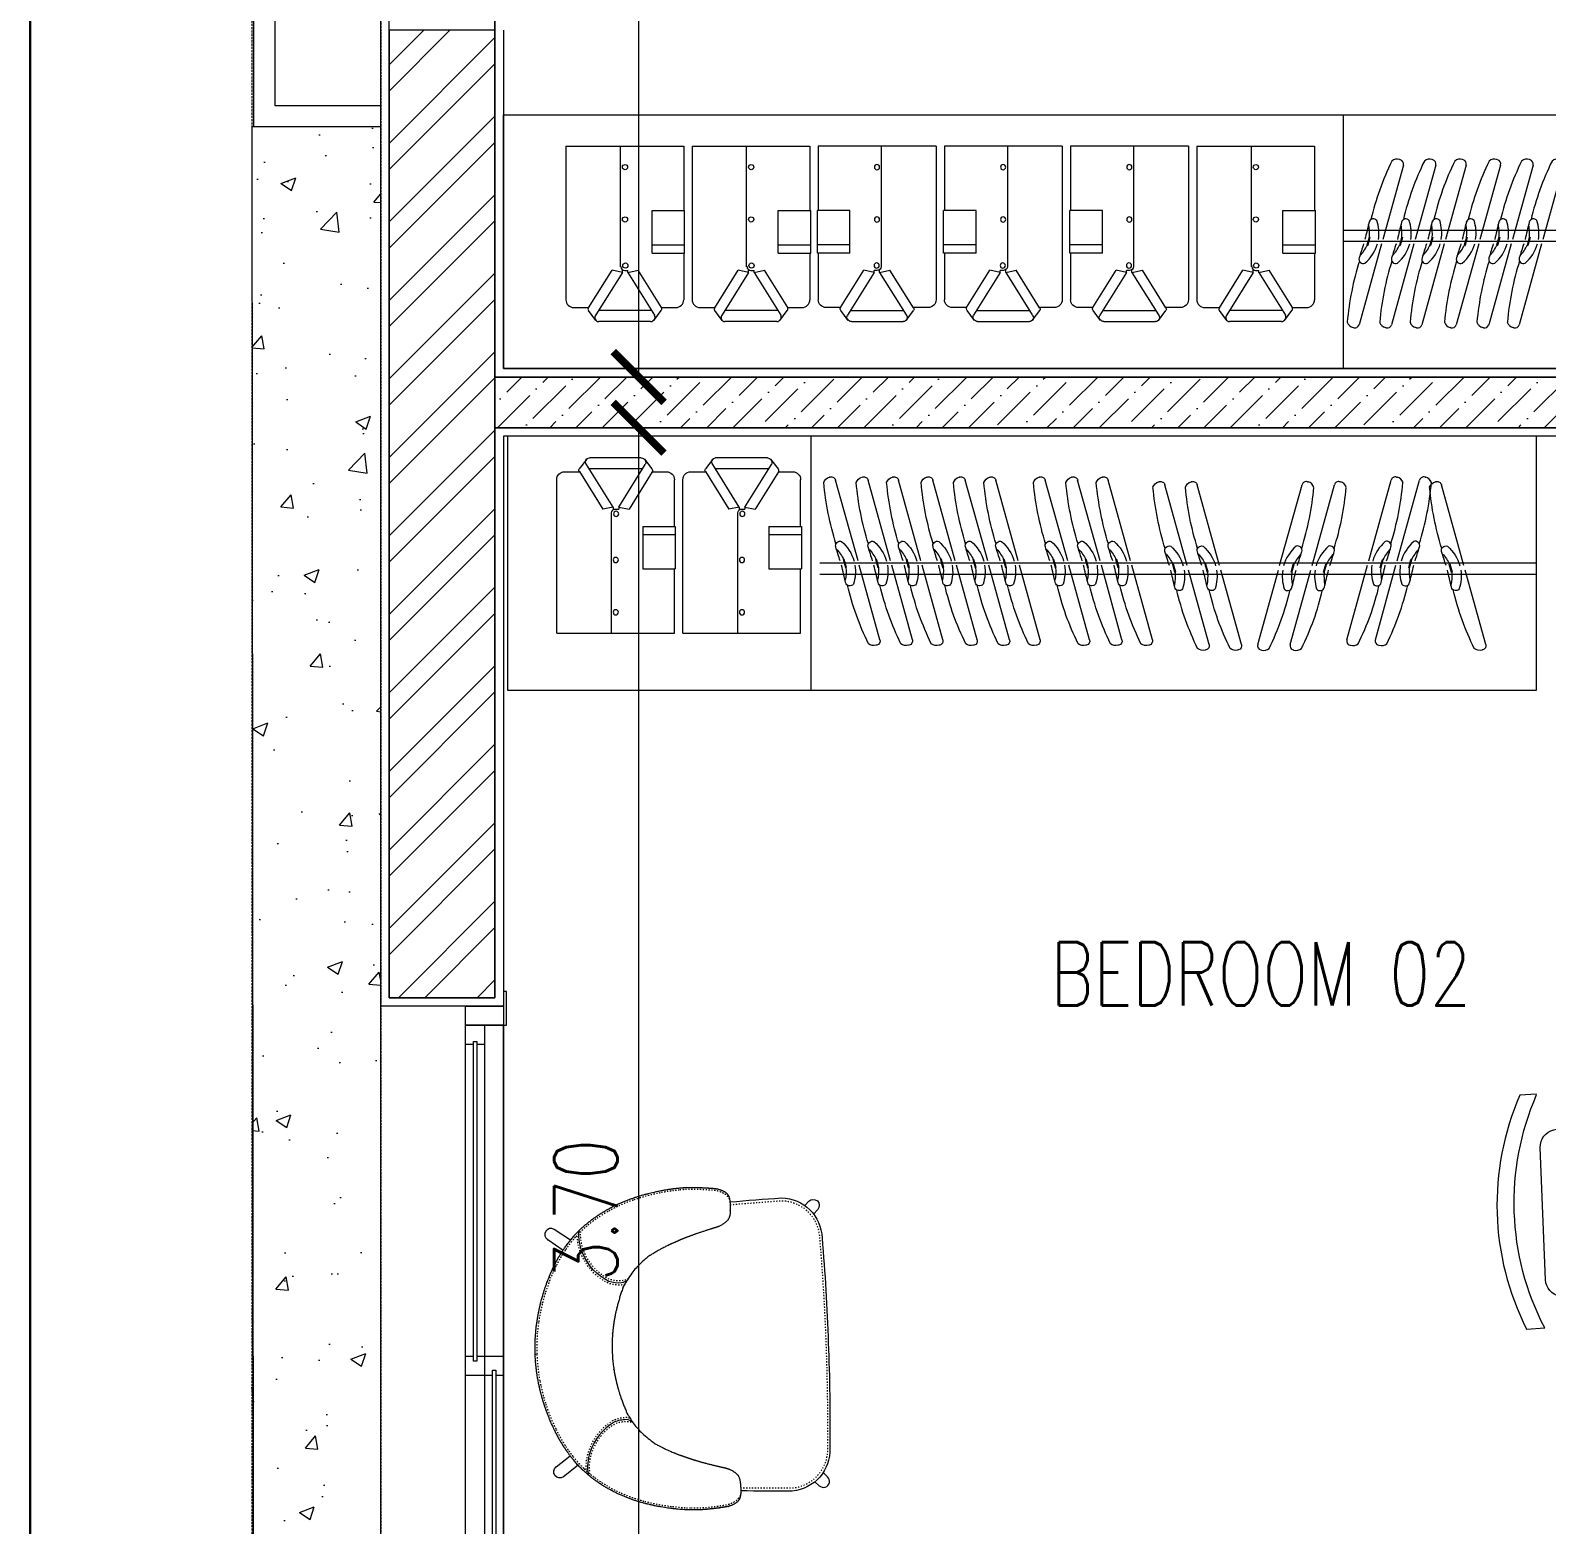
# Model space of a CAD drawing. Header units: metres. Extents: x 0 to 104350, y 982 to 43174.
# Drawn here: x 57300 to 60885, y 16581 to 20114 of the extents above; entities that cross this region are included whole.
import ezdxf
from ezdxf.xclip import XClip

# ---------------------------------------------------------------- set-up
doc = ezdxf.new("R2010")
doc.units = ezdxf.units.M
doc.header["$XCLIPFRAME"] = 2
for name, pattern in [('DASHED2', [0.375, 0.25, -0.125]), ('DOT2', [0.125, 0, -0.125]), ('Tratteggio-15', [0.590551, 0.23622, -0.354331])]:
    doc.linetypes.add(name, pattern=pattern)
doc.layers.get('0').update_dxf_attribs({"lineweight": 30})
doc.layers.add('2D', color=7, linetype='Continuous')
for name, color, linetype, lineweight in [('A-ANNO-DIMS', 1, 'Continuous', 0), ('A-ANNO-HATCH', 9, 'Continuous', 9), ('A-CLNG-GRID', 2, 'Continuous', 5), ('A-ELEV-BACK', 1, 'Continuous', 0), ('A-FLOR-OVHD', 1, 'DASHED2', 0), ('A-FURN', 8, 'Continuous', 0), ('A-ROOM-NMBR', 1, 'Continuous', 0), ('A-WALL', 3, 'Continuous', 18), ('A-WINDOW', 10, 'Continuous', 5), ('dimensions', 90, 'Continuous', 30), ('G-ANNO-HATCH', 8, 'Continuous', 0), ('HATCH', 8, 'Continuous', 0), ('Nessuna', 7, 'Continuous', 18)]:
    doc.layers.add(name, color=color, linetype=linetype, lineweight=lineweight)
doc.styles.add('$2$08-M-BLDG-1_50', font='romans.shx', dxfattribs={"width": 0.75, "height": 150})
doc.styles.add('Al-Jazi-text-100', font='romans.shx', dxfattribs={"width": 0.75, "height": 150})
doc.dimstyles.new('Al-Jazi-DIM 100', dxfattribs={"dimtxt": 150, "dimasz": 120, "dimexe": 0, "dimexo": 150, "dimgap": 50, "dimtad": 1, "dimlfac": 0.001, "dimzin": 1, "dimdsep": 46, "dimtxsty": 'Al-Jazi-text-100', "dimblk": 'ARCHTICK', "dimcen": 150, "dimclrd": 1, "dimclre": 256, "dimclrt": 2, "dimadec": 0, "dimazin": 0, "dimtfac": 1, "dimtix": 1, "dimtmove": 2, "dimatfit": 2, "dimfxl": 150, "dimtfill": 1, "dimtolj": 1, "dimlwd": 5, "dimlwe": 5, "dimarcsym": 0})
pattern_1 = [(45, (-134304.42, 35283.02), (-92.807765, 92.807765), []), (45, (-134242.55, 35283.02), (-92.807765, 92.807765), [])]

# ---------------------------------------------------------------- blocks, each defined once
blk = doc.blocks.new('Suite layout 2$0$A$C62D367FD')
at = {"color": 0}
for p, q in [((117.9, 398.7), (119.4, 398.2)), ((52.1, 200.3), (105.2, 391.5)), ((0.4, 14), (49.2, 190)), ((79.3, 184.9), (84.6, 203.9)), ((81.2, 184.4), (79.3, 184.9)), ((81.2, 184.4), (86.5, 203.4)), ((86.5, 203.4), (84.6, 203.9)), ((7.5, 1.3), (9.1, 0.9))]:
    blk.add_line(p, q, dxfattribs=at)
for centre, radius, start, end in [((115.1, 388.7), 10.3, 74.4857, 164.4857), ((114.9, 379.6), 19.2, 17.8829, 76.3477), ((-561.5, 448.4), 697.4, 342.6919, 354.8202), ((153.8, 173.6), 95.9, 130.8468, 163.9483), ((174.4, 161.1), 98.1, 136.6612, 154.524), ((95, 236.6), 10.3, 341.2987, 112.8141), ((-2571.3, 1060.3), 2800.9, 342.1187, 342.8281), ((154.2, 175.3), 95.9, 171.2136, 198.1246), ((178.4, 175.4), 98.1, 174.4474, 192.3103), ((-2638, 820.1), 2800.9, 346.1433, 346.9977), ((71.4, 151.5), 10.3, 216.1573, 347.6727), ((-557, 292.4), 651.4, 333.7916, 346.7296), ((10.3, 11.2), 10.3, 164.4857, 254.4857), ((14.8, 19.2), 19.2, 252.6238, 311.0885)]:
    blk.add_arc(centre, radius, start, end, dxfattribs=at)
blk = doc.blocks.new('Suite layout 2$0$sh')
at = {"color": 0}
for p, q in [((181012, 51157.8), (181305.9, 51157.8)), ((181012, 51157.8), (181012, 50774.5)), ((181148.1, 50856.4), (181148.1, 51158.7)), ((181305.9, 51157.8), (181305.9, 50997.2)), ((181226.8, 50891.1), (181226.8, 50997.2)), ((181226.8, 50997.2), (181308.1, 50997.2)), ((181308.1, 50891.1), (181308.1, 50997.2)), ((181226.8, 50911.6), (181308.1, 50911.6)), ((181226.8, 50891.1), (181308.1, 50891.1)), ((181305.9, 50891.1), (181305.9, 50774.5)), ((181068.7, 50754.4), (181127, 50848.4)), ((181152.9, 50842.8), (181086.7, 50736.6)), ((181152.9, 50842.8), (181127, 50848.4)), ((181152.9, 50843.7), (181152.9, 50849.6)), ((181152.9, 50842.8), (181152.9, 50843.7)), ((181158.8, 50847.7), (181166.7, 50847.7)), ((181166.7, 50842.8), (181192.6, 50848.4)), ((181166.7, 50843.7), (181166.7, 50847.7)), ((181166.7, 50842.8), (181166.7, 50843.7)), ((181166.7, 50842.8), (181233.2, 50736.4)), ((181250.7, 50754.9), (181192.6, 50848.4)), ((181031.6, 50754.9), (181069, 50754.9)), ((181086.9, 50723.1), (181068.3, 50747.3)), ((181226.1, 50747.7), (181093.5, 50747.6)), ((181231, 50723.1), (181249.5, 50747.3)), ((181250.7, 50754.9), (181286.3, 50754.9)), ((181223.1, 50720.2), (181093.8, 50720.2))]:
    blk.add_line(p, q, dxfattribs=at)
for centre in [(181159.5, 51105.5), (181159.5, 50974.9), (181160.3, 50859.9)]:
    blk.add_circle(centre, 6.49, dxfattribs=at)
for centre, radius, start, end in [((181158.8, 50857.5), 9.79, 180, 270), ((181031.6, 50774.5), 19.6, 180, 270), ((181071.9, 50750.7), 4.9, 130.9438, 224.086), ((181242.4, 50752.2), 8.65, 325.1405, 17.7808), ((181286.3, 50774.5), 19.6, 270, 0), ((181093.8, 50730), 9.79, 137.1921, 270), ((181223.3, 50731.3), 11.1, 268.9717, 27.1306)]:
    blk.add_arc(centre, radius, start, end, dxfattribs=at)
blk = doc.blocks.new('*U122')
for p, q in [((-0.235, 0.0895), (1.376, 0.0895)), ((-0.235, 0.0448), (-0.235, 0.0895)), ((0.5485, 0.0895), (0.5485, 0.026)), ((0.5935, 0.0895), (0.5935, 0.071)), ((1.331, 0.0895), (1.331, 0.071)), ((1.376, 0.0895), (1.376, 0.0448)), ((1.376, 0.0448), (-0.235, 0.0448)), ((1.376, 0.0448), (-0.235, 0.0448)), ((-0.235, 0.0448), (-0.235, 0)), ((-0.19, 0.0445), (-0.19, 0.026)), ((0.5935, 0.063), (0.5935, 0)), ((1.331, 0.063), (1.331, 0.0448)), ((1.376, 0), (1.376, 0.0448)), ((-0.235, 0), (1.376, 0)), ((-0.19, 0.018), (-0.19, 0)), ((0.5485, 0.018), (0.5485, 0))]:
    blk.add_line(p, q)
for points in [[(-0.235, 0.0895), (-0.28, 0.0895), (-0.28, 0), (-0.235, 0)], [(-0.235, 0.0895), (1.376, 0.0895), (1.376, 0), (-0.235, 0)], [(1.376, 0.0895), (1.421, 0.0895), (1.421, 0), (1.376, 0)], [(0.582, 0.071), (1.3372, 0.071), (1.3372, 0.063), (0.582, 0.063)], [(-0.315, 0), (-0.235, 0), (-0.235, -0.0069), (-0.315, -0.0069)], [(-0.1963, 0.026), (0.5607, 0.026), (0.5607, 0.018), (-0.1963, 0.018)], [(1.4559, 0), (1.376, 0), (1.376, -0.0069), (1.4559, -0.0069)]]:
    blk.add_lwpolyline(points, close=True)
blk = doc.blocks.new('hjnhgfhgn')
at = {"layer": 'A-FLOR-OVHD'}
blk.add_lwpolyline([(101258.6, -22508.8), (101258.6, -20378.8), (97631.8, -20378.6), (97631.8, -11761.8), (99489.7, -11762.1), (99489.7, -9248.8), (101865.4, -9248.8), (101865.4, -9548.8), (99789.7, -9548.8), (99789.7, -12068.8), (97935.6, -12068.8), (97935.6, -14397.7), (97935.6, -20078.8), (101258.6, -20078.8), (101258.6, -22838.8)], dxfattribs=at)
blk = doc.blocks.new('B GF')
at = {"layer": 'A-ANNO-HATCH', "true_color": 0x939598}
h = blk.add_hatch(dxfattribs=at)
h.set_pattern_fill('AR-CONC', color=252, scale=50)
h.set_pattern_definition([(50, (0, 0), (358.6301, -31.37607), [37.5, -412.5]), (355, (0, 0), (-69.3757, 376.0961), [30, -330]), (100.45144, (29.9, -2.6), (289.2544, 344.72), [31.8701, -350.5711]), (46.1842, (0, 100), (533.6207, -82.7596), [56.25, -618.75]), (96.63564, (44.47, 93.1), (467.331, 487.0593), [47.8052, -525.8569]), (351.18416, (0, 100), (467.331, 487.0593), [45, -495]), (21, (50, 75), (298.4535, -201.30945), [37.5, -412.5]), (326, (50, 75), (121.6577, 362.575), [30, -330]), (71.45144, (74.87, 58.22), (420.1112, 161.2656), [31.8701, -350.5711]), (37.5, (0, 0), (6.07993, 166.44693), [0, -326, 0, -335, 0, -331.25]), (7.5, (0, 0), (131.53477, 197.20586), [0, -191, 0, -318.5, 0, -126.25]), (327.5, (-111.5, 0), (266.91122, -11.27744), [0, -125, 0, -390, 0, -517.5]), (317.5, (-161.5, 0), (291.5931, 50.0525), [0, -162.5, 0, -259, 0, -367.5])])
h.paths.add_polyline_path([(145184.2, -15397.7), (144879.8, -15397.7), (144879.8, -20378.8), (147507.2, -20378.8), (147507.2, -20078.8), (145184.2, -20078.8)])
at = {"layer": 'A-ELEV-BACK'}
blk.add_lwpolyline([(145184.2, -15397.7), (144879.8, -15397.7), (144884.2, -20378.8), (147511.7, -20378.8), (147507.2, -20078.8), (145184.2, -20078.8)], close=True, dxfattribs=at)
blk = doc.blocks.new('gfbgg')
at = {"layer": 'A-ELEV-BACK'}
for points in [[(97935.6, -15397.7), (97635.6, -15397.7), (97635.6, -14397.7), (97935.6, -14397.7)], [(97935.6, -15347.7), (97685.6, -15347.7), (97685.6, -14447.7), (97935.6, -14447.7)]]:
    blk.add_lwpolyline(points, dxfattribs=at)
blk = doc.blocks.new('_ArchTick')
at = {"color": 0, "linetype": 'ByBlock', "const_width": 0.15}
blk.add_lwpolyline([(-0.5, -0.5), (0.5, 0.5)], dxfattribs=at)
blk = doc.blocks.new('*D429')
at = {"layer": 'A-ANNO-DIMS', "linetype": 'DOT2', "lineweight": 5, "transparency": 16777216}
for p, q in [((58598.4, 22944.2), (58738.1, 22944.2)), ((58598.4, 19294.2), (58738.1, 19294.2))]:
    blk.add_line(p, q, dxfattribs=at)
at = {"layer": 'A-ANNO-DIMS', "color": 1, "lineweight": 5, "transparency": 16777216}
blk.add_line((58738.1, 22944.2), (58738.1, 19294.2), dxfattribs=at)
at = {"layer": 'Defpoints', "color": 0, "transparency": 16777216}
for p in [(58448.4, 22944.2), (58448.4, 19294.2), (58738.1, 19294.2)]:
    blk.add_point(p, dxfattribs=at)
at = {"layer": 'A-ANNO-DIMS', "color": 1, "lineweight": 5, "transparency": 16777216, "xscale": 120, "yscale": 120, "zscale": 120}
for p, rotation in [((58738.1, 22944.2), 90), ((58738.1, 19294.2), 270)]:
    blk.add_blockref('_ArchTick', p, dxfattribs=dict(at, rotation=rotation))
at = {"layer": 'A-ANNO-DIMS', "color": 2, "transparency": 16777216, "insert": (58613.1, 21119.2), "char_height": 150, "attachment_point": 5, "rotation": 90, "style": 'Al-Jazi-text-100', "bg_fill": 3, "box_fill_scale": 1.1, "bg_fill_color": 256, "bg_fill_true_color": 13158600, "bg_fill_transparency": 0}
blk.add_mtext('\\A1;3.65', dxfattribs=at)
blk = doc.blocks.new('*D430')
at = {"layer": 'A-ANNO-DIMS', "linetype": 'DOT2', "lineweight": 5, "transparency": 16777216}
for p, q in [((58548.4, 19174.2), (58738.1, 19174.2)), ((58798.4, 15474.2), (58738.1, 15474.2))]:
    blk.add_line(p, q, dxfattribs=at)
at = {"layer": 'A-ANNO-DIMS', "color": 1, "lineweight": 5, "transparency": 16777216}
blk.add_line((58738.1, 19174.2), (58738.1, 15474.2), dxfattribs=at)
at = {"layer": 'Defpoints', "color": 0, "transparency": 16777216}
for p in [(58398.4, 19174.2), (58738.1, 15474.2), (58948.4, 15474.2)]:
    blk.add_point(p, dxfattribs=at)
at = {"layer": 'A-ANNO-DIMS', "color": 1, "lineweight": 5, "transparency": 16777216, "xscale": 120, "yscale": 120, "zscale": 120}
for p, rotation in [((58738.1, 19174.2), 90), ((58738.1, 15474.2), 270)]:
    blk.add_blockref('_ArchTick', p, dxfattribs=dict(at, rotation=rotation))
at = {"layer": 'A-ANNO-DIMS', "color": 2, "transparency": 16777216, "insert": (58613.1, 17324.2), "char_height": 150, "attachment_point": 5, "rotation": 90, "style": 'Al-Jazi-text-100', "bg_fill": 3, "box_fill_scale": 1.1, "bg_fill_color": 256, "bg_fill_true_color": 13158600, "bg_fill_transparency": 0}
blk.add_mtext('\\A1;3.70', dxfattribs=at)
blk = doc.blocks.new('Gruppo-31-1')
at = {"layer": 'Nessuna', "linetype": 'Continuous', "lineweight": 0}
h = blk.add_hatch(color=9, dxfattribs=at)
edge = h.paths.add_edge_path()
edge.add_arc((487.97, -184.82), 2.32, 202.4157, 203.1881)
edge.add_line((485.84, -185.74), (485.83, -185.71))
at = {"linetype": 'Continuous', "lineweight": 18, "flags": 128}
for points in [[(449.16, -174.78), (446.92, -171.7, -1), (448.97, -170.27), (451.14, -173.24)], [(495.21, -174.92), (497.55, -171.7, 1), (495.51, -170.27), (493.25, -173.37)], [(457.52, -186.27, 0.165682), (458.1, -185.02, 0.098458), (457.68, -182.48, 0.179751), (451.78, -177.35, 0.126379), (447.11, -176.77)], [(486.65, -186.27, -0.165682), (486.08, -185.02, -0.098458), (486.5, -182.48, -0.179751), (492.4, -177.35, -0.126379), (497.07, -176.77)], [(485.83, -185.71, 0.00337), (485.84, -185.74)], [(501.83, -207.83, -0.003422), (502.25, -218.38, -0.401821), (493.74, -226.37, -0.013024), (472.25, -226.86, -0.013024), (450.76, -226.37, -0.401821), (442.25, -218.38, -0.003417), (442.67, -207.84)], [(443.99, -223.08), (443.13, -223.93, 1), (444.9, -225.7), (445.79, -224.81)], [(500.51, -223.09), (501.35, -223.93, -1), (499.58, -225.7), (498.7, -224.82)]]:
    blk.add_lwpolyline(points, format="xyb", dxfattribs=at)
at = {"linetype": 'Tratteggio-15', "lineweight": 18, "flags": 128}
for points in [[(458.34, -185.73, 0.076545), (458.52, -185.05), (458.52, -185.04), (458.52, -185.03, 0.098458), (458.07, -182.37), (458.07, -182.36), (458.06, -182.34, 0.179747), (451.96, -177.04, 0.10141), (448.03, -176.35)], [(485.84, -185.74, -0.077124), (485.66, -185.05), (485.66, -185.04), (485.66, -185.03, -0.098458), (486.11, -182.37), (486.11, -182.36), (486.12, -182.34, -0.179747), (492.22, -177.04, -0.10217), (496.18, -176.35)], [(457.2, -186.5, 0.145964), (457.69, -185, 0.097353), (457.29, -182.6, 0.179219), (451.61, -177.67), (451.61, -177.67, 0.123588), (447.32, -177.1)], [(487.01, -186.5, -0.145964), (486.52, -185, -0.097353), (486.92, -182.6, -0.179219), (492.6, -177.67), (492.6, -177.67, -0.123588), (496.89, -177.1)], [(501.26, -207.85, -0.003419), (501.68, -218.39, -0.401604), (493.71, -225.87, -0.013024), (472.25, -226.36), (472.25, -226.36), (472.25, -226.36, -0.013024), (450.79, -225.87, -0.401604), (442.82, -218.39, -0.003418), (443.24, -207.86)]]:
    blk.add_lwpolyline(points, format="xyb", dxfattribs=at)
at = {"linetype": 'Continuous', "lineweight": 18, "flags": 128}
blk.add_lwpolyline([(444.36, -208.32), (444.36, -208.32)], dxfattribs=at)
at = {"linetype": 'Continuous', "lineweight": 18}
blk.add_rational_spline([(472.1, -182.62), (473.95, -182.62), (475.77, -182.84), (475.77, -182.84), (475.77, -182.84), (475.77, -182.84), (475.78, -182.84), (476.75, -182.95), (477.72, -183.13), (477.72, -183.13), (477.72, -183.13), (478.67, -183.3), (479.59, -183.52), (479.59, -183.52), (479.59, -183.52), (480.41, -183.72), (481.2, -183.95), (481.2, -183.95), (481.2, -183.95), (483.37, -184.58), (485.38, -185.44), (485.38, -185.44), (485.38, -185.44), (488.77, -187.39), (491.12, -190.52), (491.64, -191.32), (492.08, -192.15), (492.15, -192.27), (492.21, -192.39), (492.48, -192.88), (492.72, -193.38), (493.23, -194.41), (493.67, -195.46), (494.04, -196.41), (494.42, -197.37), (494.66, -198.04), (494.91, -198.7), (495.25, -199.76), (495.6, -200.81), (496.03, -202.33), (496.46, -203.84), (496.54, -204.14), (496.61, -204.43), (496.61, -204.43), (496.61, -204.43), (496.71, -204.87), (496.87, -205.29), (496.87, -205.29), (496.87, -205.29), (497.27, -206.39), (498.09, -207.22), (498.71, -207.68), (499.48, -207.78), (499.48, -207.78), (499.48, -207.78), (500.94, -207.93), (502.41, -207.78), (502.41, -207.78), (502.41, -207.78), (503.26, -207.65), (503.83, -207), (503.83, -207), (503.83, -207), (504.33, -206.26), (504.56, -205.4), (504.72, -204.71), (504.78, -204.01), (504.86, -203.17), (504.94, -202.33), (505, -201.51), (505.06, -200.69), (505.07, -200.28), (505.09, -199.87), (505.1, -199.44), (505.1, -199.01), (505.1, -198.97), (505.1, -198.93), (505.1, -198.93), (505.1, -198.93), (505.09, -198.81), (505.09, -198.68), (505.09, -198.68), (505.09, -198.67), (505.09, -198.67), (505.09, -198.66), (505.09, -198.38), (505.07, -198.11), (505.07, -198.1), (505.07, -198.1), (505.02, -197.21), (504.96, -196.31), (504.96, -196.29), (504.96, -196.27), (504.83, -194.91), (504.61, -193.55), (504.18, -190.82), (503.37, -188.15), (502.97, -186.8), (502.45, -185.49), (501.94, -184.18), (501.29, -182.9), (500.64, -181.62), (499.85, -180.38), (499.07, -179.15), (498.13, -177.97), (497.18, -176.78), (496.05, -175.68), (496.05, -175.68), (496.04, -175.68), (496.04, -175.68), (496.04, -175.68), (494.9, -174.58), (493.57, -173.6), (493.57, -173.6), (493.57, -173.6), (493.56, -173.6), (493.56, -173.6), (492.96, -173.15), (492.32, -172.73), (492.32, -172.73), (492.32, -172.73), (491.89, -172.42), (491.43, -172.17), (490.42, -171.56), (489.35, -171.01), (489.35, -171.01), (489.35, -171.01), (489.35, -171.01), (489.35, -171.01), (488.59, -170.63), (487.8, -170.27), (487.8, -170.27), (487.8, -170.27), (487.8, -170.27), (487.79, -170.27), (485.31, -169.16), (482.62, -168.38), (482.62, -168.38), (482.62, -168.38), (482.62, -168.38), (482.62, -168.38), (481.71, -168.12), (480.79, -167.9), (479.73, -167.64), (478.64, -167.45), (478.64, -167.45), (478.64, -167.45), (478.64, -167.44), (478.64, -167.44), (477.52, -167.24), (476.38, -167.11), (474.26, -166.86), (472.12, -166.86), (472.11, -166.86), (472.1, -166.86), (472.1, -166.86), (472.09, -166.86), (469.95, -166.86), (467.83, -167.11), (466.69, -167.24), (465.57, -167.44), (465.57, -167.44), (465.57, -167.45), (465.57, -167.45), (465.57, -167.45), (464.48, -167.64), (463.42, -167.9), (462.5, -168.12), (461.59, -168.38), (461.59, -168.38), (461.59, -168.38), (461.59, -168.38), (461.59, -168.38), (458.9, -169.16), (456.42, -170.27), (456.41, -170.27), (456.41, -170.27), (456.41, -170.27), (456.41, -170.27), (455.62, -170.63), (454.86, -171.01), (454.86, -171.01), (454.86, -171.01), (454.86, -171.01), (454.86, -171.01), (453.79, -171.56), (452.78, -172.17), (452.78, -172.17), (452.78, -172.17), (452.32, -172.42), (451.89, -172.73), (451.25, -173.15), (450.65, -173.6), (450.64, -173.6), (450.64, -173.6), (450.64, -173.6), (450.64, -173.6), (449.31, -174.58), (448.17, -175.68), (448.17, -175.68), (448.16, -175.68), (448.16, -175.68), (448.16, -175.68), (447.03, -176.78), (446.08, -177.97), (445.14, -179.15), (444.36, -180.38), (443.57, -181.62), (442.92, -182.9), (442.27, -184.18), (441.76, -185.49), (441.24, -186.8), (440.84, -188.15), (440.03, -190.82), (439.6, -193.55), (439.38, -194.91), (439.25, -196.27), (439.25, -196.29), (439.25, -196.31), (439.19, -197.21), (439.13, -198.1), (439.13, -198.1), (439.13, -198.11), (439.12, -198.38), (439.12, -198.66), (439.12, -198.67), (439.12, -198.67), (439.12, -198.68), (439.12, -198.68), (439.12, -198.68), (439.12, -198.68), (439.12, -198.81), (439.11, -198.93), (439.11, -198.97), (439.1, -199.01), (439.11, -199.44), (439.12, -199.87), (439.13, -200.28), (439.15, -200.69), (439.21, -201.51), (439.26, -202.33), (439.35, -203.17), (439.43, -204.01), (439.49, -204.71), (439.65, -205.4), (439.65, -205.4), (439.65, -205.4), (439.88, -206.26), (440.38, -207), (440.38, -207), (440.38, -207), (440.95, -207.65), (441.8, -207.78), (441.8, -207.78), (441.8, -207.78), (443.27, -207.93), (444.73, -207.78), (445.5, -207.68), (446.12, -207.22), (446.12, -207.22), (446.12, -207.22), (446.94, -206.39), (447.34, -205.29), (447.34, -205.29), (447.34, -205.29), (447.5, -204.87), (447.6, -204.43), (447.67, -204.14), (447.75, -203.84), (448.18, -202.33), (448.61, -200.81), (448.96, -199.76), (449.3, -198.7), (449.55, -198.04), (449.79, -197.37), (450.17, -196.41), (450.54, -195.46), (450.98, -194.41), (451.49, -193.38), (451.73, -192.88), (451.99, -192.39), (452.06, -192.27), (452.13, -192.15), (452.57, -191.32), (453.09, -190.52), (453.09, -190.52), (453.09, -190.52), (455.44, -187.39), (458.83, -185.44), (460.84, -184.58), (463.01, -183.95), (463.01, -183.95), (463.01, -183.95), (463.8, -183.72), (464.61, -183.52), (464.62, -183.52), (464.62, -183.52), (465.54, -183.3), (466.49, -183.13), (466.49, -183.13), (466.49, -183.13), (467.45, -182.95), (468.43, -182.84), (468.43, -182.84), (468.43, -182.84), (468.44, -182.84), (468.44, -182.84), (470.26, -182.62), (472.1, -182.62)], [1, 1, 1, 1, 1, 1, 1, 1, 1, 1, 1, 1, 1, 1, 1, 1, 1, 1, 1, 1, 1, 1, 1, 0.979553294639, 1, 1, 1, 1, 1, 1, 1, 1, 1, 1, 1, 1, 1, 1, 1, 1, 1, 1, 1, 1, 1, 0.996990725763, 1, 1, 1, 0.976972676322, 1, 0.968199404553, 1, 1, 1, 0.995047173298, 1, 1, 1, 0.940437205558, 1, 1, 1, 0.986321797827, 1, 0.997321974964, 1, 1, 1, 1, 1, 1, 1, 1, 1, 1, 1, 1, 1, 0.999685237389, 1, 1, 1, 1, 1, 0.999590470005, 1, 1, 1, 1, 1, 1, 1, 1, 1, 1, 1, 1, 1, 1, 1, 1, 1, 1, 1, 1, 1, 1, 1, 1, 1, 1, 1, 1, 1, 1, 1, 1, 1, 1, 1, 0.998288864264, 1, 1, 1, 1, 1, 1, 1, 1, 1, 1, 1, 1, 1, 1, 1, 1, 1, 1, 1, 1, 1, 1, 1, 1, 1, 1, 1, 1, 1, 1, 1, 1, 1, 1, 1, 1, 1, 1, 1, 1, 1, 1, 1, 1, 1, 1, 1, 1, 1, 1, 1, 1, 1, 1, 1, 1, 1, 1, 1, 1, 1, 1, 1, 1, 1, 1, 1, 0.998288864264, 1, 1, 1, 1, 1, 1, 1, 1, 1, 1, 1, 1, 1, 1, 1, 1, 1, 1, 1, 1, 1, 1, 1, 1, 1, 1, 1, 1, 1, 1, 1, 1, 1, 0.999590470005, 1, 1, 1, 1, 1, 1, 1, 0.999685237389, 1, 1, 1, 1, 1, 1, 1, 1, 1, 1, 1, 0.997321974964, 1, 1, 1, 0.986321797827, 1, 1, 1, 0.940437205558, 1, 1, 1, 0.995047173298, 1, 0.968199404553, 1, 1, 1, 0.976972676322, 1, 1, 1, 0.996990725763, 1, 1, 1, 1, 1, 1, 1, 1, 1, 1, 1, 1, 1, 1, 1, 1, 1, 1, 1, 1, 1, 0.979553294639, 1, 1, 1, 1, 1, 1, 1, 1, 1, 1, 1, 1, 1, 1, 1, 1, 1, 1, 1, 1, 1], degree=2, knots=[0, 0, 0, 1, 1, 2, 2, 3, 3, 4, 4, 5, 5, 6, 6, 7, 7, 8, 8, 9, 9, 10, 10, 11, 11, 12, 12, 13, 13, 14, 14, 15, 15, 16, 16, 17, 17, 18, 18, 19, 19, 20, 20, 21, 21, 22, 22, 23, 23, 24, 24, 25, 25, 26, 26, 27, 27, 28, 28, 29, 29, 30, 30, 31, 31, 32, 32, 33, 33, 34, 34, 35, 35, 36, 36, 37, 37, 38, 38, 39, 39, 40, 40, 41, 41, 42, 42, 43, 43, 44, 44, 45, 45, 46, 46, 47, 47, 48, 48, 49, 49, 50, 50, 51, 51, 52, 52, 53, 53, 54, 54, 55, 55, 56, 56, 57, 57, 58, 58, 59, 59, 60, 60, 61, 61, 62, 62, 63, 63, 64, 64, 65, 65, 66, 66, 67, 67, 68, 68, 69, 69, 70, 70, 71, 71, 72, 72, 73, 73, 74, 74, 75, 75, 76, 76, 77, 77, 78, 78, 79, 79, 80, 80, 81, 81, 82, 82, 83, 83, 84, 84, 85, 85, 86, 86, 87, 87, 88, 88, 89, 89, 90, 90, 91, 91, 92, 92, 93, 93, 94, 94, 95, 95, 96, 96, 97, 97, 98, 98, 99, 99, 100, 100, 101, 101, 102, 102, 103, 103, 104, 104, 105, 105, 106, 106, 107, 107, 108, 108, 109, 109, 110, 110, 111, 111, 112, 112, 113, 113, 114, 114, 115, 115, 116, 116, 117, 117, 118, 118, 119, 119, 120, 120, 121, 121, 122, 122, 123, 123, 124, 124, 125, 125, 126, 126, 127, 127, 128, 128, 129, 129, 130, 130, 131, 131, 132, 132, 133, 133, 134, 134, 135, 135, 136, 136, 137, 137, 138, 138, 139, 139, 140, 140, 141, 141, 142, 142, 143, 143, 144, 144, 145, 145, 146, 146, 147, 147, 148, 148, 149, 149, 150, 150, 151, 151, 152, 152, 153, 153, 154, 154, 154], dxfattribs=at)
at = {"linetype": 'Tratteggio-15', "lineweight": 18}
blk.add_rational_spline([(502.41, -207.78), (503.08, -207.45), (503.48, -206.81), (503.48, -206.81), (503.48, -206.81), (503.94, -206.12), (504.15, -205.33), (504.31, -204.67), (504.37, -203.99), (504.37, -203.99), (504.37, -203.99), (504.45, -203.15), (504.53, -202.31), (504.59, -201.49), (504.65, -200.67), (504.66, -200.27), (504.68, -199.86), (504.69, -199.44), (504.69, -199.02), (504.69, -198.98), (504.69, -198.94), (504.69, -198.94), (504.69, -198.94), (504.68, -198.81), (504.68, -198.68), (504.68, -198.68), (504.68, -198.67), (504.68, -198.67), (504.68, -198.66), (504.68, -198.39), (504.66, -198.13), (504.66, -198.12), (504.66, -198.12), (504.61, -197.23), (504.55, -196.33), (504.55, -196.31), (504.55, -196.3), (504.42, -194.94), (504.2, -193.6), (504.2, -193.6), (504.2, -193.6), (504.2, -193.6), (504.2, -193.6), (503.77, -190.89), (502.97, -188.23), (502.97, -188.23), (502.97, -188.23), (502.57, -186.9), (502.06, -185.59), (502.06, -185.59), (502.06, -185.59), (502.06, -185.59), (502.06, -185.59), (501.55, -184.3), (500.91, -183.04), (500.91, -183.04), (500.91, -183.04), (500.91, -183.04), (500.91, -183.04), (500.27, -181.77), (499.49, -180.55), (499.49, -180.55), (499.49, -180.55), (499.49, -180.55), (499.49, -180.55), (498.71, -179.33), (497.79, -178.16), (497.79, -178.16), (497.79, -178.16), (497.79, -178.16), (497.79, -178.16), (496.86, -176.99), (495.74, -175.91), (495.74, -175.91), (495.73, -175.91), (495.73, -175.91), (495.73, -175.91), (494.6, -174.83), (493.3, -173.86), (493.3, -173.86), (493.3, -173.86), (493.29, -173.86), (493.29, -173.86), (492.69, -173.42), (492.07, -173.01), (492.06, -173), (492.06, -173), (492.06, -173), (492.05, -173), (492.05, -173), (492.05, -173), (491.64, -172.7), (491.2, -172.46), (491.2, -172.46), (491.2, -172.46), (491.19, -172.45), (491.19, -172.45), (490.19, -171.85), (489.14, -171.31), (489.14, -171.31), (489.14, -171.31), (489.14, -171.31), (489.14, -171.31), (488.39, -170.93), (487.61, -170.58), (487.61, -170.58), (487.6, -170.58), (487.6, -170.58), (487.6, -170.58), (485.14, -169.48), (482.49, -168.71), (482.48, -168.71), (482.48, -168.71), (482.48, -168.71), (482.48, -168.71), (481.59, -168.45), (480.68, -168.23), (480.68, -168.23), (480.68, -168.23), (479.63, -167.98), (478.56, -167.79), (478.55, -167.78), (478.55, -167.78), (478.55, -167.78), (478.55, -167.78), (477.44, -167.58), (476.32, -167.45), (476.32, -167.45), (476.32, -167.45), (474.23, -167.21), (472.12, -167.2), (472.11, -167.2), (472.11, -167.2), (472.1, -167.2), (472.1, -167.2), (472.1, -167.2), (472.09, -167.2), (469.98, -167.21), (467.89, -167.45), (467.89, -167.45), (467.89, -167.45), (466.76, -167.58), (465.66, -167.78), (465.66, -167.78), (465.66, -167.78), (465.65, -167.78), (465.65, -167.79), (464.58, -167.98), (463.53, -168.23), (463.53, -168.23), (463.53, -168.23), (462.62, -168.45), (461.73, -168.71), (461.73, -168.71), (461.73, -168.71), (461.72, -168.71), (461.72, -168.71), (459.06, -169.48), (456.61, -170.58), (456.61, -170.58), (456.6, -170.58), (456.6, -170.58), (456.6, -170.58), (455.82, -170.93), (455.07, -171.31), (455.07, -171.31), (455.07, -171.31), (455.07, -171.31), (455.07, -171.31), (454.01, -171.85), (453.02, -172.45), (453.02, -172.45), (453.01, -172.46), (453.01, -172.46), (453.01, -172.46), (452.57, -172.7), (452.16, -173), (452.15, -173), (452.15, -173), (452.15, -173), (452.14, -173.01), (451.51, -173.42), (450.92, -173.86), (450.92, -173.86), (450.91, -173.86), (450.91, -173.86), (450.91, -173.86), (449.61, -174.83), (448.48, -175.91), (448.48, -175.91), (448.47, -175.91), (448.47, -175.91), (448.47, -175.91), (447.35, -176.99), (446.42, -178.16), (446.42, -178.16), (446.42, -178.16), (446.42, -178.16), (446.42, -178.16), (445.49, -179.33), (444.72, -180.55), (444.72, -180.55), (444.72, -180.55), (444.72, -180.55), (444.72, -180.55), (443.94, -181.77), (443.3, -183.04), (443.3, -183.04), (443.3, -183.04), (443.3, -183.04), (443.3, -183.04), (442.66, -184.3), (442.15, -185.59), (442.15, -185.59), (442.15, -185.59), (442.15, -185.59), (442.15, -185.59), (441.64, -186.9), (441.24, -188.23), (441.24, -188.23), (441.24, -188.23), (440.44, -190.89), (440.01, -193.6), (440.01, -193.6), (440.01, -193.6), (440.01, -193.6), (440.01, -193.6), (439.79, -194.94), (439.66, -196.3), (439.66, -196.31), (439.66, -196.33), (439.6, -197.23), (439.55, -198.12), (439.55, -198.12), (439.55, -198.13), (439.53, -198.39), (439.53, -198.66), (439.53, -198.67), (439.53, -198.67), (439.53, -198.68), (439.53, -198.68), (439.53, -198.68), (439.53, -198.68), (439.53, -198.81), (439.52, -198.94), (439.52, -198.98), (439.52, -199.02), (439.52, -199.44), (439.53, -199.86), (439.55, -200.27), (439.56, -200.67), (439.62, -201.49), (439.68, -202.31), (439.76, -203.15), (439.84, -203.99), (439.84, -203.99), (439.84, -203.99), (439.84, -203.99), (439.84, -203.99), (439.9, -204.67), (440.05, -205.33), (440.27, -206.12), (440.73, -206.81), (441.13, -207.45), (441.8, -207.78)], [1, 0.960647855578, 1, 1, 1, 0.986693861516, 1, 0.997340015879, 1, 1, 1, 1, 1, 1, 1, 1, 1, 1, 1, 1, 1, 1, 1, 0.999685239324, 1, 1, 1, 1, 1, 0.999590471343, 1, 1, 1, 1, 1, 1, 1, 1, 1, 1, 1, 1, 1, 1, 1, 1, 1, 1, 1, 1, 1, 1, 1, 1, 1, 1, 1, 1, 1, 1, 1, 1, 1, 1, 1, 1, 1, 1, 1, 1, 1, 1, 1, 1, 1, 1, 1, 1, 1, 1, 1, 1, 1, 1, 1, 1, 1, 1, 1, 1, 1, 0.998288864264, 1, 1, 1, 1, 1, 1, 1, 1, 1, 1, 1, 1, 1, 1, 1, 1, 1, 1, 1, 1, 1, 1, 1, 1, 1, 1, 1, 1, 1, 1, 1, 1, 1, 1, 1, 1, 1, 1, 1, 1, 1, 1, 1, 1, 1, 1, 1, 1, 1, 1, 1, 1, 1, 1, 1, 1, 1, 1, 1, 1, 1, 1, 1, 1, 1, 1, 1, 1, 1, 1, 1, 1, 1, 1, 1, 1, 1, 1, 1, 1, 1, 1, 1, 0.998288864264, 1, 1, 1, 1, 1, 1, 1, 1, 1, 1, 1, 1, 1, 1, 1, 1, 1, 1, 1, 1, 1, 1, 1, 1, 1, 1, 1, 1, 1, 1, 1, 1, 1, 1, 1, 1, 1, 1, 1, 1, 1, 1, 1, 1, 1, 1, 1, 1, 1, 1, 1, 1, 1, 1, 1, 1, 1, 1, 1, 0.999590471343, 1, 1, 1, 1, 1, 1, 1, 0.999685239324, 1, 1, 1, 1, 1, 1, 1, 1, 1, 1, 1, 1, 1, 1, 1, 0.997340015879, 1, 0.986693861516, 1, 0.960647855578, 1], degree=2, knots=[0, 0, 0, 1, 1, 2, 2, 3, 3, 4, 4, 5, 5, 6, 6, 7, 7, 8, 8, 9, 9, 10, 10, 11, 11, 12, 12, 13, 13, 14, 14, 15, 15, 16, 16, 17, 17, 18, 18, 19, 19, 20, 20, 21, 21, 22, 22, 23, 23, 24, 24, 25, 25, 26, 26, 27, 27, 28, 28, 29, 29, 30, 30, 31, 31, 32, 32, 33, 33, 34, 34, 35, 35, 36, 36, 37, 37, 38, 38, 39, 39, 40, 40, 41, 41, 42, 42, 43, 43, 44, 44, 45, 45, 46, 46, 47, 47, 48, 48, 49, 49, 50, 50, 51, 51, 52, 52, 53, 53, 54, 54, 55, 55, 56, 56, 57, 57, 58, 58, 59, 59, 60, 60, 61, 61, 62, 62, 63, 63, 64, 64, 65, 65, 66, 66, 67, 67, 68, 68, 69, 69, 70, 70, 71, 71, 72, 72, 73, 73, 74, 74, 75, 75, 76, 76, 77, 77, 78, 78, 79, 79, 80, 80, 81, 81, 82, 82, 83, 83, 84, 84, 85, 85, 86, 86, 87, 87, 88, 88, 89, 89, 90, 90, 91, 91, 92, 92, 93, 93, 94, 94, 95, 95, 96, 96, 97, 97, 98, 98, 99, 99, 100, 100, 101, 101, 102, 102, 103, 103, 104, 104, 105, 105, 106, 106, 107, 107, 108, 108, 109, 109, 110, 110, 111, 111, 112, 112, 113, 113, 114, 114, 115, 115, 116, 116, 117, 117, 118, 118, 119, 119, 120, 120, 121, 121, 122, 122, 123, 123, 124, 124, 125, 125, 126, 126, 127, 127, 128, 128, 129, 129, 130, 130, 131, 131, 132, 132, 132], dxfattribs=at)
blk = doc.blocks.new('chair')
at = {"layer": '2D', "color": 7, "lineweight": 20, "true_color": 0xffffff}
blk.add_lwpolyline([(48495.1, 18773.2), (48493.6, 18813, 0.22351), (47940.2, 18814.5), (47941.7, 18771.7, -0.225963), (48493.6, 18773.2, 0.224559)], format="xyb", dxfattribs=at)
blk.add_lwpolyline([(48055.6, 18766.1), (48368.1, 18768.5, -0.354445), (48409.4, 18735.5), (48504.6, 18302, -0.479008), (48463.5, 18251), (47950.8, 18251, -0.486085), (47910, 18303), (48015.1, 18734, -0.343643)], format="xyb", close=True, dxfattribs=at)

msp = doc.modelspace()

# ---------------------------------------------------------------- hatches: boundary and pattern name
at = {"layer": 'G-ANNO-HATCH'}
h = msp.add_hatch(dxfattribs=at)
h.set_pattern_fill('ANSI32', color=256, scale=350)
h.set_pattern_definition(pattern_1)
h.paths.add_polyline_path([(58398.426, 18914.227), (58398.426, 23194.173), (58148.426, 23194.173), (58148.426, 20913.809), (58398.426, 20913.809)])
h = msp.add_hatch(dxfattribs=at)
h.set_pattern_fill('ANSI32', color=256, scale=350)
h.set_pattern_definition(pattern_1)
h.paths.add_polyline_path([(58398.426, 20113.809), (58148.426, 20113.809), (58148.426, 17826.838), (58398.426, 17826.838)])
h = msp.add_hatch(dxfattribs=at)
h.set_pattern_fill('ANSI36', color=256, scale=350)
h.set_pattern_definition([(45, (-134304.42, 35283.02), (23.201941, 85.073785), [109.375, -21.875, 0, -21.875])])
h.paths.add_polyline_path([(61823.764, 19294.173), (58398.426, 19294.173), (58398.426, 19174.173), (61823.764, 19174.173)])

# ---------------------------------------------------------------- linework, layer by layer
msp.add_lwpolyline([(57299.914, 14508.598), (73628.025, 14508.598), (73628.025, 26618.05), (57299.914, 26618.05)], close=True)
at = {"layer": 'A-CLNG-GRID'}
for points in [[(62138.426, 20152.107), (62138.426, 20064.173), (62166.67, 20064.173), (62166.67, 19904.173), (62138.426, 19904.173), (62138.426, 19154.173), (58418.426, 19154.173), (58418.426, 18834.227), (58418.426, 18834.227), (58418.426, 17994.227), (58418.426, 17994.227), (58418.426, 17806.838), (58128.426, 17806.838), (58128.426, 23214.173)], [(58418.426, 20113.809), (58418.426, 19314.173), (61803.764, 19314.173), (61803.764, 19994.174), (61978.426, 19994.174), (61978.426, 20152.107)]]:
    msp.add_lwpolyline(points, dxfattribs=at)
at = {"layer": 'A-FURN'}
for p, q in [((61802.467, 19640.696), (60403.794, 19640.714)), ((61802.467, 19614.177), (60403.794, 19614.209)), ((60860.869, 18854.176), (59166.236, 18854.137)), ((60860.869, 18827.654), (59166.236, 18827.632))]:
    msp.add_line(p, q, dxfattribs=at)
for points in [[(61802.467, 19914.173), (61802.467, 19314.173), (58418.426, 19314.173), (58418.426, 19914.173)], [(60860.869, 18554.173), (60860.869, 19154.173), (58427.955, 19154.173), (58427.955, 18554.173)]]:
    msp.add_lwpolyline(points, close=True, dxfattribs=at)
for points in [[(60403.794, 19914.173), (60403.794, 19314.173)], [(59146.236, 18554.173), (59146.236, 19154.173)]]:
    msp.add_lwpolyline(points, dxfattribs=at)
at = {"layer": 'A-WALL'}
for points in [[(62118.426, 20132.107), (62118.426, 20044.173), (62146.67, 20044.173), (62146.67, 19924.173), (62118.426, 19924.173), (62118.426, 19174.173), (58398.426, 19174.173), (58398.426, 18814.227), (58398.426, 18814.227), (58398.426, 18014.227), (58398.426, 18014.227), (58398.426, 17826.838), (58148.426, 17826.838), (58148.426, 23194.173)], [(58398.426, 20113.809), (58398.426, 19294.173), (61823.764, 19294.173), (61823.764, 19974.174), (61998.426, 19974.174), (61998.426, 20132.107)]]:
    msp.add_lwpolyline(points, dxfattribs=at)
at = {"layer": 'A-WINDOW'}
msp.add_line((58128.426, 16105.88), (58128.426, 17806.838), dxfattribs=at)
at = {"layer": 'HATCH'}
for points in [[(58398.426, 18914.227), (58398.426, 23194.173), (58148.426, 23194.173), (58148.426, 20913.809), (58398.426, 20913.809)], [(58398.426, 20113.809), (58148.426, 20113.809), (58148.426, 17826.838), (58398.426, 17826.838)], [(61823.764, 19294.173), (58398.426, 19294.173), (58398.426, 19174.173), (61823.764, 19174.173), (61823.764, 19294.173)]]:
    msp.add_lwpolyline(points, close=True, dxfattribs=at)

# ---------------------------------------------------------------- block references
at = {"layer": 'A-ELEV-BACK', "color": 4}
ref = msp.add_blockref('hjnhgfhgn', (-39807.192, 35283.021), dxfattribs=at)
XClip(ref).set_block_clipping_path([(97107.1068899558, -20774.4229380071), (113435.217412549, -8664.9710380541)])
at = {"layer": 'A-ELEV-BACK'}
ref = msp.add_blockref('gfbgg', (-39807.192, 35283.021), dxfattribs=at)
XClip(ref).set_block_clipping_path([(97107.1068899558, -20774.4229380071), (113435.217412549, -8664.9710380541)])
at = {"layer": 'A-FLOR-OVHD'}
ref = msp.add_blockref('B GF', (-87055.806, 35283.021), dxfattribs=at)
XClip(ref).set_block_clipping_path([(144355.7199953097, -20774.4229380089), (160683.8305179029, -8664.9710380559)])
at = {"layer": 'A-FURN', "yscale": 0.9473842710691448}
for p, xscale, zscale in [((-112921.67, -28626.094), 0.9473842710691448, 0.9473842710691448), ((-112623.355, -28626.094), 0.9473842710691448, 0.9473842710691448), ((230929.227, -28626.094), -0.9473842710691448, 0.947384271069143), ((231227.542, -28626.094), -0.9473842710691448, 0.947384271069143), ((231525.857, -28626.094), -0.9473842710691448, 0.947384271069143), ((-111430.096, -28626.094), 0.9473842710691448, 0.9473842710691448)]:
    msp.add_blockref('Suite layout 2$0$sh', p, dxfattribs=dict(at, xscale=xscale, zscale=zscale))
at = {"layer": 'A-FURN', "rotation": 179.9999999999999}
for p in [(60546.499, 19809.291), (60623.186, 19809.291), (60695.08, 19809.291), (60776.455, 19809.291), (60853.141, 19809.291), (60925.036, 19809.291)]:
    msp.add_blockref('Suite layout 2$0$A$C62D367FD', p, dxfattribs=at)
at = {"layer": 'A-FURN', "xscale": -0.9473842710691439, "yscale": 0.9473842710691439, "zscale": 0.947384271069143, "rotation": 180}
for p in [(-112943.571, 67154.441), (-112645.256, 67154.441)]:
    msp.add_blockref('Suite layout 2$0$sh', p, dxfattribs=at)
at = {"layer": 'A-FURN', "xscale": -1}
for p in [(59308.941, 18659.055), (59385.628, 18659.055), (59457.522, 18659.055), (59538.897, 18659.055), (59615.584, 18659.055), (59687.478, 18659.055), (59804.589, 18659.055), (59881.276, 18659.055), (59953.17, 18659.055), (60087.209, 18647.937), (60163.896, 18647.937), (60741.263, 18647.936)]:
    msp.add_blockref('Suite layout 2$0$A$C62D367FD', p, dxfattribs=at)
at = {"layer": 'A-FURN'}
for p in [(60201.375, 18647.937), (60278.061, 18647.937), (60412.1, 18659.055), (60479.467, 18659.055)]:
    msp.add_blockref('Suite layout 2$0$A$C62D367FD', p, dxfattribs=at)
at = {"layer": 'A-WINDOW', "xscale": 1000.000000000013, "yscale": 1000.000000000013, "zscale": 1000.000000000013, "rotation": 90}
msp.add_blockref('*U122', (58418.426, 16385.88), dxfattribs=at)
at = {"layer": 'dimensions', "rotation": 91.81555099748945}
msp.add_blockref('chair', (81161.411, -30276.918), dxfattribs=at)

# ---------------------------------------------------------------- texts
at = {"layer": 'A-ROOM-NMBR', "lineweight": 0, "insert": (60170.552, 17808.155), "char_height": 150, "width": 1444.80489, "attachment_point": 8, "line_spacing_factor": 0.9, "style": '$2$08-M-BLDG-1_50'}
msp.add_mtext('\\pxt10; BEDROOM 02', dxfattribs=at)

# ---------------------------------------------------------------- next in the draw order: dimensions: what is measured, and where the dimension line sits
at = {"layer": 'A-ANNO-DIMS'}
dim = msp.add_linear_dim(base=(58738.079, 19294.173), p1=(58448.426, 22944.173), p2=(58448.426, 19294.173), angle=90, dimstyle='Al-Jazi-DIM 100', dxfattribs=at)
dim.commit()
dim.dimension.update_dxf_attribs({"geometry": '*D429', "text_midpoint": (58613.079, 21119.173)})

# ---------------------------------------------------------------- next in the draw order: dimensions: what is measured, and where the dimension line sits
dim = msp.add_linear_dim(base=(58738.079, 15474.173), p1=(58398.426, 19174.173), p2=(58948.436, 15474.173), angle=90, dimstyle='Al-Jazi-DIM 100', dxfattribs=at)
dim.commit()
dim.dimension.update_dxf_attribs({"geometry": '*D430', "text_midpoint": (58613.079, 17324.173)})

# ---------------------------------------------------------------- next in the draw order: block references
at = {"layer": 'A-FURN', "xscale": 11.55821071997191, "yscale": 11.55821071997191, "zscale": 11.55821071997191, "rotation": 92.12633791414603}
msp.add_blockref('Gruppo-31-1', (56768.751, 11458.724), dxfattribs=at)

doc.saveas('drawing.dxf')
